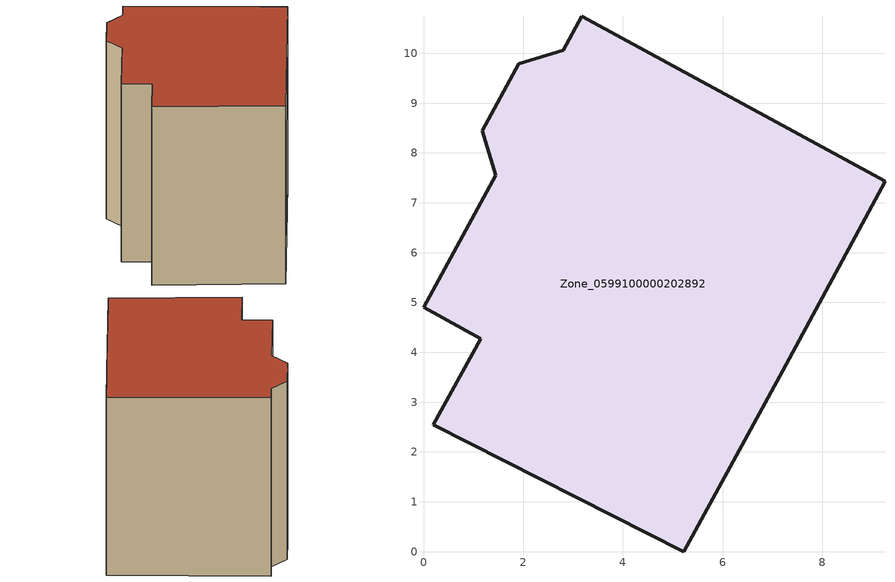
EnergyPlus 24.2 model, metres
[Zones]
Zone_0599100000202892
 floor ground (C_G): 5.22,0 0.2,2.55 1.15,4.27 0,4.9 1.45,7.55 1.18,8.45 1.91,9.79 2.81,10.06 3.18,10.74 9.26,7.43 7.21,3.63 z0
 wall outside (C_F): 1.18,8.45 1.45,7.55 0,4.9 1.15,4.27 0.2,2.55 5.22,0 7.21,3.63 9.26,7.43 3.18,10.74 2.81,10.06 1.91,9.79 1.18,8.45 z0:8.59
 roof outside (C_R): 5.22,0 7.21,3.63 9.26,7.43 3.18,10.74 2.81,10.06 1.91,9.79 1.18,8.45 1.45,7.55 0,4.9 1.15,4.27 0.2,2.55 z8.59
[BUILDING]
Pand.0599100000202892: North Axis=0; Terrain=City; Loads Convergence Tolerance Value=0.04; Temperature Convergence Tolerance Value=0.4; Solar Distribution=FullExterior; Maximum Number of Warmup Days=25; Minimum Number of Warmup Days=1
[Site:Location]
Rotterdam.The.Hague.AP_ZH_NLD Design_Conditions: Latitude=51.96; Longitude=4.45; Time Zone=1; Elevation=-4.5
[SITE:GROUNDTEMPERATURE:BUILDINGSURFACE]
18, 18, 18, 18, 18, 18, 18, 18, 18, 18, 18, 18
[MATERIAL] Thermal Absorptance=0.9; Solar Absorptance=0.7; Visible Absorptance=0.7
Name | Roughness | Thickness | Conductivity | Density | Specific Heat
G.TC.1946 | MediumSmooth | 0.15 | 1 | 540 | 1210
F.TC.1946 | Rough | 0.3 | 0.857143 | 1920 | 840
R.TC.1946 | MediumRough | 0.2 | 0.909091 | 1500 | 1000
[CONSTRUCTION]
C_G: G.TC.1946
C_F: F.TC.1946
C_R: R.TC.1946
[ZONE]
Zone_0599100000202892: Type=1; Multiplier=1; Ceiling Height=Autocalculate; Volume=Autocalculate; Floor Area=autocalculate; Part of Total Floor Area=Yes
[ZONEINFILTRATION:DESIGNFLOWRATE]
Infil_Zone_0599100000202892: Zone or ZoneList or Space or SpaceList=Zone_0599100000202892; Schedule=AlwaysOn; Design Flow Rate Calculation Method=Flow/Area; Flow Rate per Floor Area=0.003; Constant Term Coefficient=1; Temperature Term Coefficient=0; Velocity Term Coefficient=0; Velocity Squared Term Coefficient=0
[HVACTEMPLATE:ZONE:IDEALLOADSAIRSYSTEM]
Zone_0599100000202892: Maximum Heating Supply Air Temperature=50; Minimum Cooling Supply Air Temperature=13; Maximum Heating Supply Air Humidity Ratio=0.0156; Minimum Cooling Supply Air Humidity Ratio=0.0077; Heating Limit=NoLimit; Cooling Limit=NoLimit; Dehumidification Control Type=ConstantSensibleHeatRatio; Cooling Sensible Heat Ratio=0.7; Dehumidification Setpoint=60; Humidification Control Type=None; Humidification Setpoint=30; Outdoor Air Method=None; Outdoor Air Flow Rate per Person=0.00944; Outdoor Air Flow Rate per Zone Floor Area=0; Outdoor Air Flow Rate per Zone=0; Demand Controlled Ventilation Type=None; Outdoor Air Economizer Type=NoEconomizer; Heat Recovery Type=None; Sensible Heat Recovery Effectiveness=0.7; Latent Heat Recovery Effectiveness=0.65
[ZONECONTROL:THERMOSTAT]
ThermostatControl_Zone_0599100000202892: Zone or ZoneList=Zone_0599100000202892; Control Type Schedule=DualSetpointControlType; Control 1=Thermostat_Zone_0599100000202892; Temperature Difference Between Cutout And Setpoint=0
[THERMOSTATSETPOINT:DUALSETPOINT]
Thermostat_Zone_0599100000202892: Heating Setpoint Temperature Schedule=HeatingSetpoint_Zone_0599100000202892; Cooling Setpoint Temperature Schedule=CoolingSetpoint_Zone_0599100000202892
[SCHEDULE:COMPACT]
HeatingSetpoint_Zone_0599100000202892: Through: 12/31, For: AllDays, Until: 24:00, 21
CoolingSetpoint_Zone_0599100000202892: Through: 12/31, For: AllDays, Until: 24:00, 24
DualSetpointControlType: Through: 12/31, For: AllDays, Until: 24:00, 4
AlwaysOn: Through: 12/31, For: AllDays, Until: 24:00, 1
